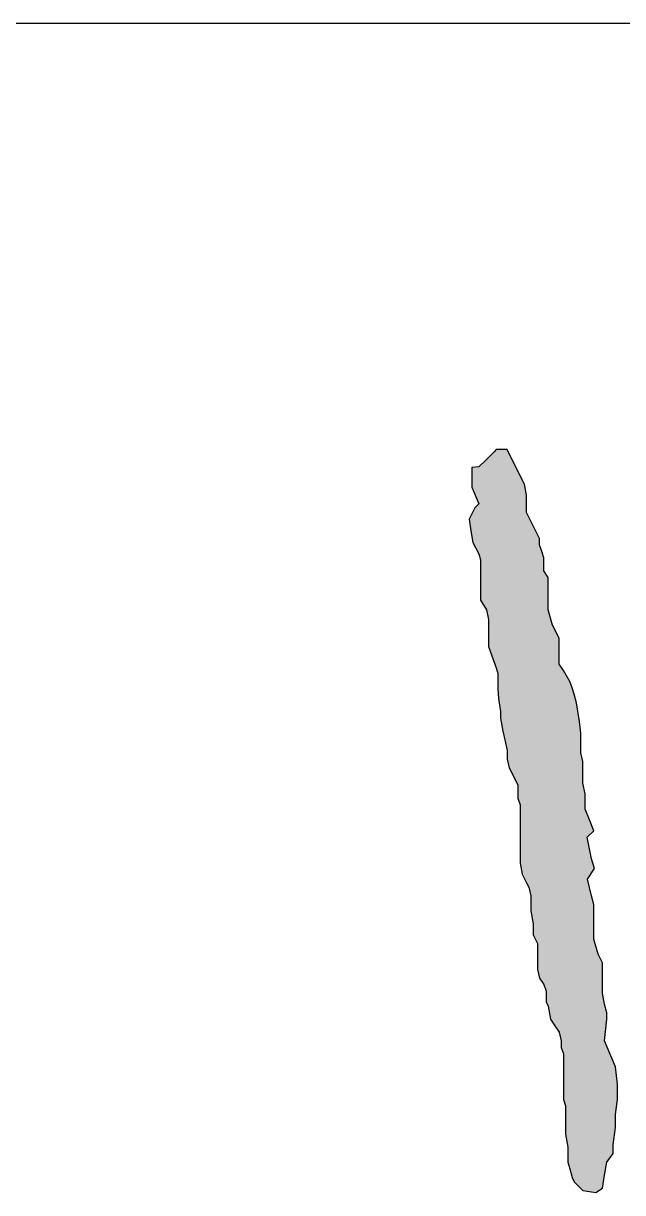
# Model space of a CAD drawing. Extents: x -165130 to 255370, y -346822 to 187778.
# Drawn here: x 163340 to 165222, y -155291 to -151622 of the extents above; entities that cross this region are included whole.
import ezdxf

# ---------------------------------------------------------------- set-up
doc = ezdxf.new("R2010")
doc.units = 0
doc.header["$MEASUREMENT"] = 0
doc.layers.get('0').update_dxf_attribs({"linetype": 'CONTINUOUS'})
doc.layers.add('层0', color=253, linetype='CONTINUOUS')

# ---------------------------------------------------------------- blocks, each defined once
blk = doc.blocks.new('葛恒毕')
blk.add_hatch(color=256).paths.add_polyline_path([(77685.596, -4497.099), (77685.492, -4496.521), (77685.424, -4496.249), (77685.356, -4496.046), (77685.288, -4495.842), (77685.084, -4495.502), (77684.948, -4495.298), (77684.948, -4494.822), (77684.948, -4494.482), (77684.744, -4494.074), (77684.608, -4493.598), (77684.608, -4492.918), (77684.608, -4492.578), (77684.472, -4492.374), (77684.472, -4491.966), (77684.404, -4491.762), (77684.336, -4491.558), (77684.336, -4491.354), (77684.2, -4491.082), (77683.928, -4490.539), (77683.928, -4490.335), (77683.928, -4489.995), (77683.86, -4489.655), (77683.656, -4489.247), (77683.315, -4488.567), (77682.975, -4488.567), (77682.907, -4488.635), (77682.635, -4488.907), (77682.431, -4489.111), (77682.212, -4489.133), (77682.212, -4489.745), (77682.425, -4490.271), (77682.304, -4490.392), (77682.123, -4490.755), (77682.183, -4491.119), (77682.244, -4491.482), (77682.425, -4491.845), (77682.486, -4492.026), (77682.486, -4492.631), (77682.486, -4492.752), (77682.486, -4492.934), (77682.486, -4493.297), (77682.667, -4493.6), (77682.728, -4493.902), (77682.728, -4494.144), (77682.728, -4494.326), (77682.728, -4494.568), (77682.728, -4494.75), (77682.97, -4495.415), (77683.031, -4495.597), (77683.031, -4495.839), (77683.031, -4496.081), (77683.043, -4496.385), (77683.111, -4496.793), (77683.111, -4496.997), (77683.179, -4497.405), (77683.247, -4497.677), (77683.315, -4498.017), (77683.315, -4498.289), (77683.383, -4498.561), (77683.451, -4498.697), (77683.656, -4499.105), (77683.656, -4499.513), (77683.724, -4499.717), (77683.724, -4499.989), (77683.724, -4500.125), (77683.724, -4500.261), (77683.724, -4500.669), (77683.724, -4500.873), (77683.724, -4501.077), (77683.724, -4501.213), (77683.724, -4501.553), (77683.792, -4501.892), (77683.928, -4502.164), (77683.996, -4502.3), (77684.064, -4502.572), (77684.064, -4502.776), (77684.064, -4502.912), (77684.064, -4503.048), (77684.132, -4503.456), (77684.132, -4503.796), (77684.268, -4504.068), (77684.268, -4504.544), (77684.268, -4504.884), (77684.336, -4505.156), (77684.472, -4505.36), (77684.54, -4505.564), (77684.54, -4505.904), (77684.608, -4506.04), (77684.676, -4506.448), (77684.812, -4506.652), (77684.948, -4506.856), (77685.016, -4507.127), (77685.016, -4507.331), (77685.084, -4507.535), (77685.084, -4507.807), (77685.084, -4508.011), (77685.084, -4508.419), (77685.084, -4508.691), (77685.084, -4508.963), (77685.152, -4509.167), (77685.152, -4509.439), (77685.152, -4509.711), (77685.152, -4510.051), (77685.22, -4510.459), (77685.22, -4510.731), (77685.22, -4510.935), (77685.288, -4511.139), (77685.356, -4511.411), (77685.424, -4511.547), (77685.697, -4511.819), (77686.105, -4511.887), (77686.309, -4511.751), (77686.377, -4511.343), (77686.445, -4510.935), (77686.649, -4510.663), (77686.649, -4510.391), (77686.717, -4509.847), (77686.717, -4509.643), (77686.717, -4509.439), (77686.785, -4508.963), (77686.785, -4508.487), (77686.717, -4507.943), (77686.377, -4507.127), (77686.445, -4506.448), (77686.445, -4506.244), (77686.377, -4505.972), (77686.309, -4505.632), (77686.309, -4505.292), (77686.309, -4505.02), (77686.309, -4504.68), (77686.173, -4504.408), (77686.037, -4503.932), (77686.037, -4503.592), (77686.037, -4503.116), (77686.037, -4503.048), (77686.037, -4502.844), (77685.969, -4502.572), (77685.843, -4502.047), (77686.066, -4501.714), (77685.969, -4501.417), (77685.833, -4500.737), (77686.037, -4500.533), (77685.901, -4500.193), (77685.765, -4499.853), (77685.765, -4499.717), (77685.765, -4499.377), (77685.697, -4499.037), (77685.697, -4498.901), (77685.697, -4498.629), (77685.697, -4498.357), (77685.629, -4498.085), (77685.629, -4497.881), (77685.629, -4497.473)])
blk.add_lwpolyline([(77682.212, -4489.133), (77682.212, -4489.745), (77682.212, -4489.745), (77682.425, -4490.271), (77682.304, -4490.392), (77682.123, -4490.755), (77682.183, -4491.119), (77682.244, -4491.482), (77682.425, -4491.845), (77682.486, -4492.026), (77682.486, -4492.631), (77682.486, -4492.752), (77682.486, -4492.934), (77682.486, -4493.297), (77682.667, -4493.6), (77682.728, -4493.902), (77682.728, -4494.144), (77682.728, -4494.326), (77682.728, -4494.568), (77682.728, -4494.75), (77682.97, -4495.415), (77683.031, -4495.597), (77683.031, -4495.839), (77683.031, -4496.081), (77683.043, -4496.385), (77683.111, -4496.793), (77683.111, -4496.997), (77683.179, -4497.405), (77683.247, -4497.677), (77683.315, -4498.017), (77683.315, -4498.289), (77683.383, -4498.561), (77683.451, -4498.697), (77683.656, -4499.105), (77683.656, -4499.513), (77683.724, -4499.717), (77683.724, -4499.989), (77683.724, -4500.125), (77683.724, -4500.261), (77683.724, -4500.669), (77683.724, -4500.873), (77683.724, -4501.077), (77683.724, -4501.213), (77683.724, -4501.553), (77683.792, -4501.892), (77683.928, -4502.164), (77683.996, -4502.3), (77684.064, -4502.572), (77684.064, -4502.776), (77684.064, -4502.912), (77684.064, -4503.048), (77684.132, -4503.456), (77684.132, -4503.796), (77684.268, -4504.068), (77684.268, -4504.544), (77684.268, -4504.884), (77684.336, -4505.156), (77684.472, -4505.36), (77684.54, -4505.564), (77684.54, -4505.904), (77684.608, -4506.04), (77684.676, -4506.448), (77684.812, -4506.652), (77684.948, -4506.856), (77685.016, -4507.127), (77685.016, -4507.331), (77685.084, -4507.535), (77685.084, -4507.807), (77685.084, -4508.011), (77685.084, -4508.419), (77685.084, -4508.691), (77685.084, -4508.963), (77685.152, -4509.167), (77685.152, -4509.439), (77685.152, -4509.711), (77685.152, -4510.051), (77685.22, -4510.459), (77685.22, -4510.731), (77685.22, -4510.935), (77685.288, -4511.139), (77685.356, -4511.411), (77685.424, -4511.547), (77685.697, -4511.819), (77686.105, -4511.887), (77686.309, -4511.751), (77686.377, -4511.343), (77686.445, -4510.935), (77686.649, -4510.663), (77686.649, -4510.391), (77686.717, -4509.847), (77686.717, -4509.643), (77686.717, -4509.439), (77686.785, -4508.963), (77686.785, -4508.487), (77686.717, -4507.943), (77686.377, -4507.127), (77686.445, -4506.448), (77686.445, -4506.244), (77686.377, -4505.972), (77686.309, -4505.632), (77686.309, -4505.292), (77686.309, -4505.02), (77686.309, -4504.68), (77686.173, -4504.408), (77686.037, -4503.932), (77686.037, -4503.592), (77686.037, -4503.116), (77686.037, -4503.048), (77686.037, -4502.844), (77685.969, -4502.572), (77685.843, -4502.047), (77686.066, -4501.714), (77685.969, -4501.417), (77685.833, -4500.737), (77686.037, -4500.533), (77685.901, -4500.193), (77685.765, -4499.853), (77685.765, -4499.717), (77685.765, -4499.377), (77685.697, -4499.037), (77685.697, -4498.901), (77685.697, -4498.629), (77685.697, -4498.357), (77685.629, -4498.085), (77685.629, -4497.881), (77685.629, -4497.473), (77685.596, -4497.099), (77685.492, -4496.521), (77685.424, -4496.249), (77685.356, -4496.046), (77685.288, -4495.842), (77685.084, -4495.502), (77684.948, -4495.298), (77684.948, -4494.822), (77684.948, -4494.482), (77684.744, -4494.074), (77684.608, -4493.598), (77684.608, -4492.918), (77684.608, -4492.578), (77684.472, -4492.374), (77684.472, -4491.966), (77684.404, -4491.762), (77684.336, -4491.558), (77684.336, -4491.354), (77684.2, -4491.082), (77683.928, -4490.539), (77683.928, -4490.335), (77683.928, -4489.995), (77683.86, -4489.655), (77683.656, -4489.247), (77683.315, -4488.567), (77682.975, -4488.567), (77682.907, -4488.635), (77682.635, -4488.907), (77682.431, -4489.111)], close=True)
blk = doc.blocks.new('qar5gesfd')
blk.add_line((-2968.11, 157224.16), (-23968.11, 157224.16))
at = {"xscale": 20, "yscale": 20, "zscale": 20}
blk.add_blockref('葛恒毕', (-1573736.66, 246728.03), dxfattribs=at)

msp = doc.modelspace()

# ---------------------------------------------------------------- block references
at = {"layer": '层0', "xscale": 5, "yscale": 5, "zscale": 5}
msp.add_blockref('qar5gesfd', (265210.681, -937742.598, -625.1), dxfattribs=at)

doc.saveas('drawing.dxf')
